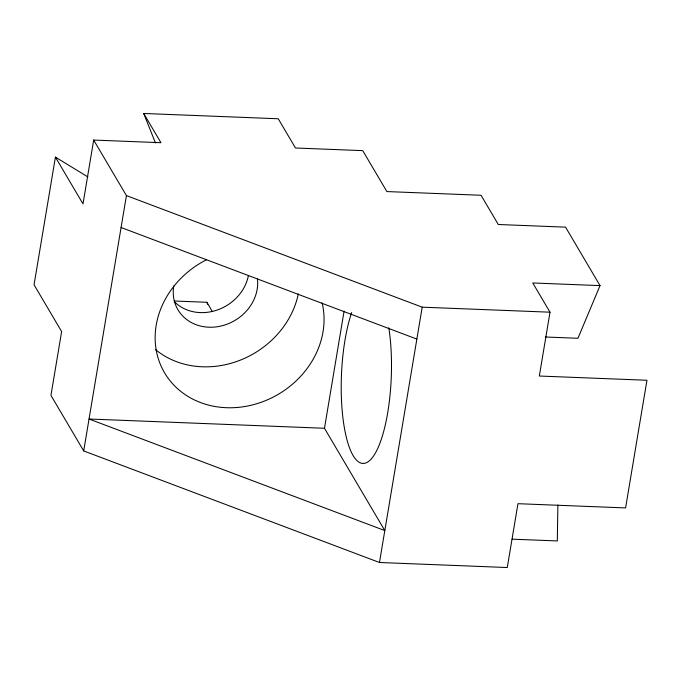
<?xml version="1.0" encoding="UTF-8"?>
<svg xmlns="http://www.w3.org/2000/svg" width="681" height="681" viewBox="0 0 681 681"><rect width="100%" height="100%" fill="white"/><g stroke="black" fill="none" stroke-linecap="round" stroke-linejoin="round"><path stroke-width="1.02" d="M557.884 504.987L557.305 540.935L512.112 539.165M87.858 176.907L55.416 157.124L34.05 284.786L61.63 331.562L50.947 395.389L83.703 450.933L379.47 562.497L507.277 567.528L517.96 503.693L625.584 507.924L646.95 380.262L539.326 376.031L550.01 312.196L532.763 282.964L600.029 285.611L577.939 338.287L545.362 337.001M600.029 285.611L565.553 227.148L498.288 224.5L481.05 195.268L386.876 191.565L362.743 150.646L295.477 147.998L278.24 118.766L143.708 113.472L160.946 142.704L93.68 140.065L82.997 203.891L55.416 157.124M83.703 450.933L126.428 195.6L93.68 140.065M324.479 428.272L89.049 419.011L384.816 530.584L324.479 428.272L344.092 311.072M379.47 562.497L422.203 307.174L126.428 195.6M422.203 307.174L550.01 312.196M174.191 301.002L206.905 302.287L212.285 311.43M121.09 227.522L416.857 339.087M143.708 113.472L155.464 142.984M206.905 302.287L207.688 304.254M388.817 327.808A87.117 24.933 -87.7 0 1 378.823 445.987A87.117 24.933 -87.7 0 1 345.199 432.214A87.117 24.933 -87.7 0 1 351.677 312.596M322.122 302.849A87.117 76.281 -30.5 0 1 262.679 401.739A87.117 76.281 -30.5 0 1 159.958 363.39A87.117 76.281 -30.5 0 1 206.59 259.716M298.329 293.851A87.117 76.281 -30.5 0 1 239.814 360.334A87.117 76.281 -30.5 0 1 155.404 349.472M257.461 278.972A43.558 38.145 -30.5 0 1 214.345 327.084A43.558 38.145 -30.5 0 1 173.757 285.994M248.386 275.592A43.558 38.145 -30.5 0 1 217.809 309.821A43.558 38.145 -30.5 0 1 174.719 302.041"/></g></svg>
